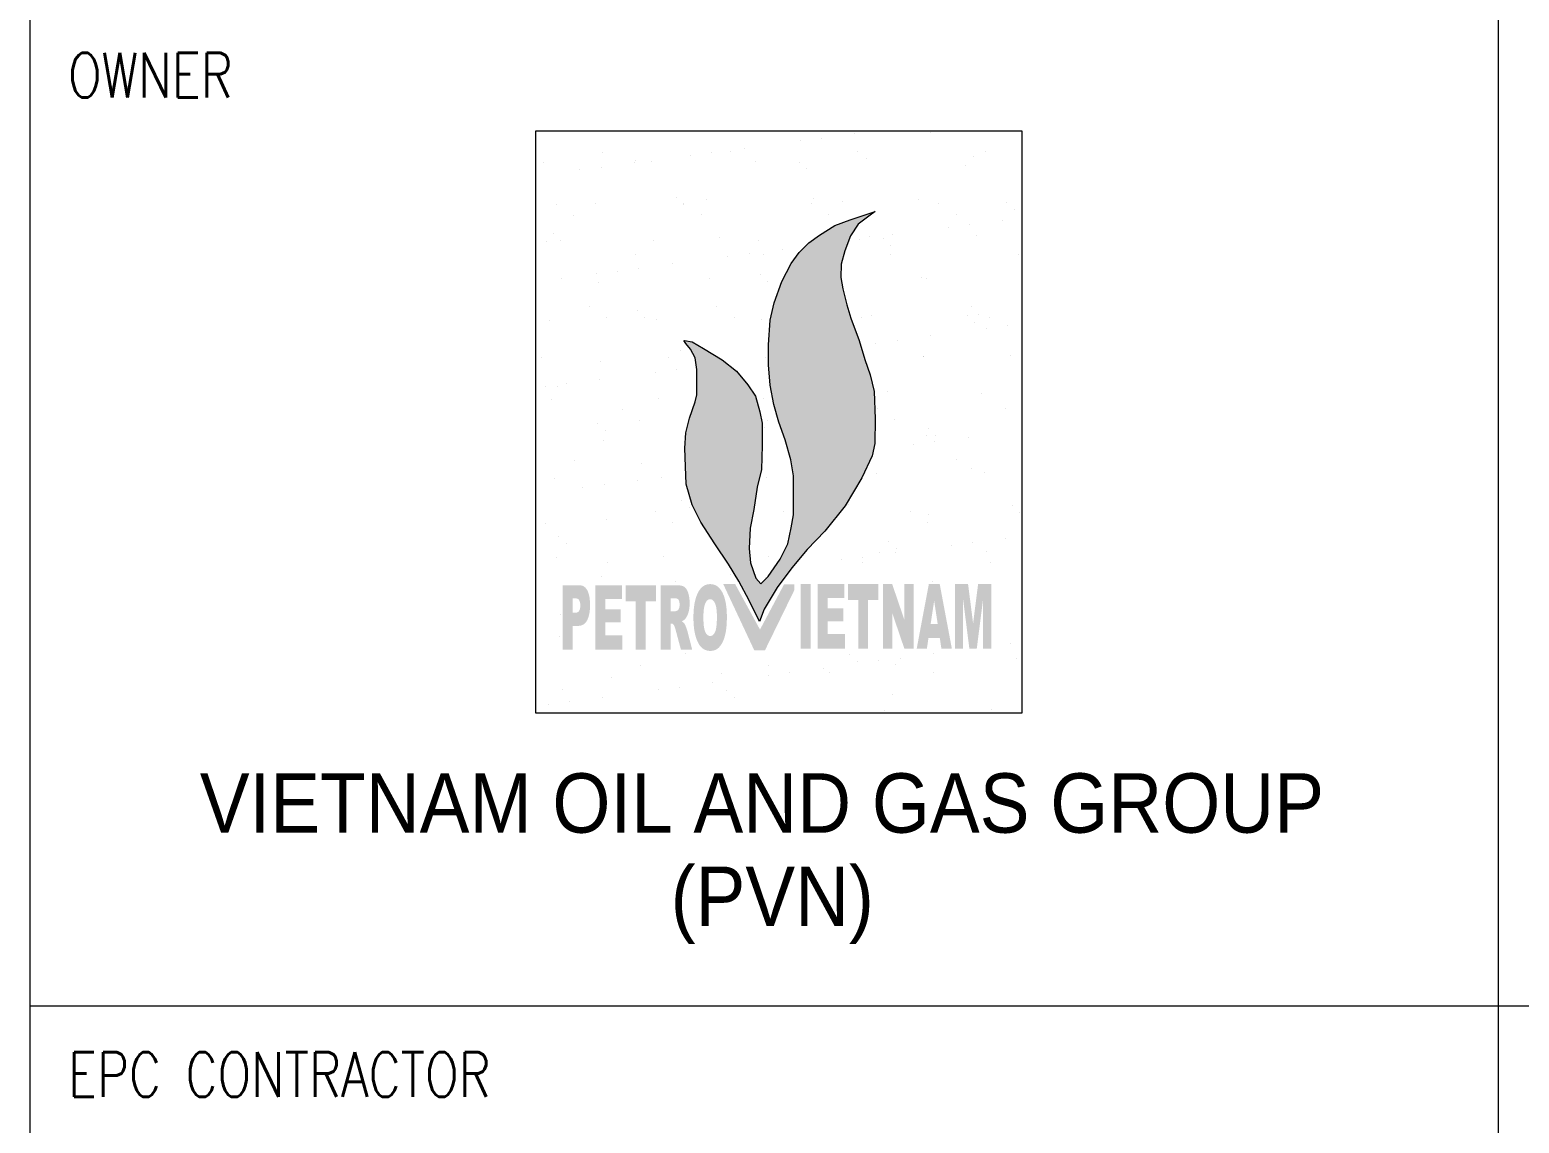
# Model space of a CAD drawing. Header units: millimetres. Extents: x 0 to 841, y 0 to 594.
# Drawn here: x 711.8 to 771, y 161 to 204.4 of the extents above; entities that cross this region are included whole.
import ezdxf
from ezdxf.enums import TextEntityAlignment as Align

# ---------------------------------------------------------------- set-up
doc = ezdxf.new("R2010")
doc.units = ezdxf.units.MM
doc.layers.add('_TITLE BLOCK', color=7, linetype='Continuous')
doc.layers.add('Level 62', color=7, linetype='Continuous')
doc.layers.add('poyry-logo', color=7, linetype='Continuous', lineweight=5)
doc.layers.add('TITLE-TEXT', color=7, linetype='Continuous', lineweight=35)
doc.styles.add('arial', font='arial.ttf')
doc.styles.add('ROMANS', font='ROMANS.shx', dxfattribs={"width": 0.8})

# ---------------------------------------------------------------- blocks, each defined once
blk = doc.blocks.new('[SH1] A1 FORMAT')
at = {"layer": 'Level 62', "linetype": 'Continuous', "lineweight": 0, "extrusion": (0, 0, -1)}
blk.add_hatch(color=1, dxfattribs=at).paths.add_polyline_path([(-1729.523599313515, 180.9370549624176), (-1729.701752350012, 181.4246348899552), (-1730.21745978657, 182.2778967267736), (-1730.798802126272, 183.0692737520901), (-1731.417651859818, 183.7912621391979), (-1732.120888169444, 184.5226300061909), (-1732.917891344408, 185.5259173703888), (-1733.58362430835, 186.6417188194949), (-1733.986813611368, 187.5137363774046), (-1734.099331744927, 187.9975617600182), (-1734.108707581105, 188.9727179713915), (-1734.071203830688, 190.0603919113842), (-1733.911802467125, 190.7261248753262), (-1733.705518278087, 191.3355987725961), (-1733.480482010989, 192.085718312426), (-1733.152303447313, 192.9671117068031), (-1732.983526247366, 193.5034460643488), (-1732.82412852723, 194.1316716343626), (-1732.749114144089, 194.5911200043415), (-1732.767869460451, 195.1162032773714), (-1732.908515103104, 195.6412905988419), (-1733.133551774564, 196.2413846112923), (-1733.433598780779, 196.7008329811781), (-1733.864919641836, 197.0196357086855), (-1734.108707581105, 197.1977887450899), (-1733.124175533632, 196.8789860176757), (-1732.514701636078, 196.6445739145014), (-1731.905231787449, 196.2601403324814), (-1731.473910926598, 195.9600892778109), (-1731.089473296123, 195.5756516473503), (-1730.783800950011, 195.1405843384466), (-1730.408739155735, 194.4279681441044), (-1730.099316313135, 193.5840821436602), (-1729.939914949386, 192.8902216706979), (-1729.883655882793, 191.9150658641564), (-1729.883655882793, 191.1180630939217), (-1729.949290785937, 190.3116844875082), (-1730.089940476957, 189.5428092264845), (-1730.290068167651, 188.8480188214029), (-1730.540008962023, 188.1438371957508), (-1730.765045228916, 187.3468344256138), (-1730.868187525904, 186.7092326143938), (-1730.868187525904, 185.1714824972856), (-1730.783800950011, 184.6463992242557), (-1730.652527095376, 184.01817324941), (-1730.343104252777, 183.408699352047), (-1729.864904210249, 182.7242147153565), (-1729.574233040194, 182.4335435455055), (-1729.377324282414, 182.6492039759359), (-1729.171039688455, 183.2586778732013), (-1729.114780621676, 183.8306443766313), (-1729.152288015707, 184.6370229829517), (-1729.302313543277, 185.3777670912487), (-1729.433583349193, 186.2591600807891), (-1729.60236054912, 186.9717726315227), (-1729.630488058625, 187.9188009289461), (-1729.621112222055, 188.800190274878), (-1729.532037525716, 189.2587010205952), (-1729.358572610057, 189.8728630386102), (-1729.058521554916, 190.3323114084914), (-1728.603760901036, 190.8714622820583), (-1728.041174282412, 191.3168466950157), (-1727.305118294878, 191.7622274643644), (-1726.850358045547, 192.0341469614715), (-1726.545619275252, 192.0904060281483), (-1726.523117105829, 192.0913436523169), (-1726.598127845152, 191.969449682496), (-1726.785656718219, 191.7350375794149), (-1726.973189639429, 191.397483179159), (-1727.038824542387, 190.9286589729037), (-1727.038824542387, 189.9347474451731), (-1726.963813803065, 189.6534521115986), (-1726.748153372722, 189.006474868841), (-1726.598127845152, 188.415756692858), (-1726.560620451121, 187.815658631967), (-1726.588752008973, 187.0786650201534), (-1726.616879517901, 186.3848045470934), (-1726.851295669524, 185.559670219393), (-1727.198225906136, 184.8751855826094), (-1727.751436688191, 184.0125479095192), (-1728.295275682415, 183.2061693030079), (-1728.707840821984, 182.5310605026917), (-1729.111030125207, 181.7715651265807)])
at = {"layer": 'Level 62', "linetype": 'Continuous', "lineweight": 0, "ltscale": 10, "extrusion": (0, 0, -1)}
h = blk.add_hatch(color=7, dxfattribs=at)
edge = h.paths.add_edge_path()
edge.add_line((-1721.709437048117, 182.3728429095955), (-1722.367188871352, 182.3728429095955))
edge.add_spline(control_points=[(-1722.367188871352, 182.3728429095955), (-1722.582079688793, 182.3728429095955), (-1722.689085434693, 182.1683436879837)], knot_values=[0, 0, 0, 1, 1, 1], degree=2, periodic=0)
edge.add_spline(control_points=[(-1722.689085434693, 182.1683436879837), (-1722.796087536401, 181.9638481098874), (-1722.796087536401, 181.5863098706906)], knot_values=[0, 0, 0, 1, 1, 1], degree=2, periodic=0)
edge.add_spline(control_points=[(-1722.796087536401, 181.5863098706906), (-1722.796087536401, 181.1982974470822), (-1722.67955737587, 180.9798205007282)], knot_values=[0, 0, 0, 1, 1, 1], degree=2, periodic=0)
edge.add_spline(control_points=[(-1722.67955737587, 180.9798205007282), (-1722.563023166804, 180.7613471978852), (-1722.3238569534, 180.7613471978852)], knot_values=[0, 0, 0, 1, 1, 1], degree=2, periodic=0)
edge.add_line((-1722.3238569534, 180.7613471978852), (-1722.107383996396, 180.7613471978852))
edge.add_line((-1722.107383996172, 180.7613471978852), (-1722.107383996172, 179.8126861551539))
edge.add_line((-1722.107383996172, 179.8126861551958), (-1721.709437048173, 179.8126861551958))
edge.add_line((-1721.709437048117, 179.8126861551958), (-1721.709437048117, 182.3728429096886))
edge = h.paths.add_edge_path(flags=16)
edge.add_line((-1722.107383996172, 181.2812662509638), (-1722.204060492309, 181.2812662509638))
edge.add_spline(control_points=[(-1722.204060492104, 181.2812662509638), (-1722.318137688785, 181.2812662509638), (-1722.364301912075, 181.3608084355104)], knot_values=[0, 0, 0, 1, 1, 1], degree=2, periodic=0)
edge.add_spline(control_points=[(-1722.364301912075, 181.3608084355104), (-1722.410462491753, 181.4403510248889), (-1722.410462491753, 181.5644797464083)], knot_values=[0, 0, 0, 1, 1, 1], degree=2, periodic=0)
edge.add_spline(control_points=[(-1722.410462491753, 181.5644797464083), (-1722.410462491753, 181.6851000695904), (-1722.370404161232, 181.7690137849558)], knot_values=[0, 0, 0, 1, 1, 1], degree=2, periodic=0)
edge.add_spline(control_points=[(-1722.370404161232, 181.7690137849558), (-1722.330341781954, 181.8529279050553), (-1722.219730069878, 181.8529279050553)], knot_values=[0, 0, 0, 1, 1, 1], degree=2, periodic=0)
edge.add_line((-1722.219730069878, 181.8529279050553), (-1722.107383996191, 181.8529279050553))
edge.add_line((-1722.107383996172, 181.8529279050553), (-1722.107383996172, 181.2812662510244))
for points in [[(-1724.082326865344, 179.8126861551958), (-1724.082326865344, 180.3917390887947), (-1723.399783467072, 180.3917390887947), (-1723.399783467072, 180.896871534227), (-1724.014566519129, 180.896871534227), (-1724.014566519129, 181.4192512433739), (-1723.399783467072, 181.4192512433739), (-1723.399783467072, 181.8258238474554), (-1724.062614087442, 181.8258238474554), (-1724.062614087442, 182.3728429095955), (-1723.00306765668, 182.3728429095955), (-1723.00306765668, 179.8126861551958)], [(-1725.005118226967, 179.8126861551958), (-1725.005118226967, 181.7395814560629), (-1725.409221673159, 181.7395814560629), (-1725.409221673159, 182.3728429095955), (-1724.205529298371, 182.3728429095955), (-1724.205529298371, 181.7395814560629), (-1724.609636793285, 181.7395814560629), (-1724.609636793285, 179.8126861551958)], [(-1732.910613016671, 179.8570378813469), (-1732.910613016671, 180.4360948633864), (-1732.228070022928, 180.4360948633864), (-1732.228070022928, 180.9412232603733), (-1732.84285307519, 180.9412232603733), (-1732.84285307519, 181.4636070179655), (-1732.228070022928, 181.4636070179655), (-1732.228070022928, 181.8701755736065), (-1732.89090023877, 181.8701755736065), (-1732.89090023877, 182.4171946358397), (-1731.831357856336, 182.4171946358397), (-1731.831357856336, 179.8570378813469)], [(-1733.833404783214, 179.8570378813469), (-1733.833404783214, 181.7839331822139), (-1734.237508229593, 181.7839331822139), (-1734.237508229593, 182.4171946358397), (-1733.033815854805, 182.4171946358397), (-1733.033815854805, 181.7839331822139), (-1733.437923349346, 181.7839331822139), (-1733.437923349346, 179.8570378813469)], [(-1735.644484882316, 179.8570378813469), (-1735.644484882316, 182.4171946358397), (-1735.271181335597, 182.4171946358397), (-1735.271181335597, 180.9993223537174), (-1734.788074555358, 182.4171946358397), (-1734.418618668522, 182.4171946358397), (-1734.418618668522, 179.8570378813469), (-1734.790691887064, 179.8570378813469), (-1734.790691887064, 181.2672881214828), (-1735.271181335597, 179.8570378813469)], [(-1738.717169410287, 179.8570378813469), (-1738.717169410287, 182.4171946358397), (-1738.197019999659, 182.4171946358397), (-1737.998529102485, 180.8597936822609), (-1737.799151591639, 182.4171946358397), (-1737.278158481362, 182.4171946358397), (-1737.278158481362, 179.8570378813469), (-1737.602180082666, 179.8570378813469), (-1737.602180082666, 181.8101506263479), (-1737.850667883454, 179.8570378813469), (-1738.14419888798, 179.8570378813469), (-1738.393143355137, 181.8101506263479), (-1738.393143355137, 179.8570378813469)]]:
    blk.add_hatch(color=7, dxfattribs=at).paths.add_polyline_path(points)
h = blk.add_hatch(color=7, dxfattribs=at)
edge = h.paths.add_edge_path()
edge.add_line((-1725.594027954637, 179.8126861551958), (-1725.594027954637, 182.3728429096886))
edge.add_line((-1725.594027954637, 182.3728429095955), (-1726.252814969959, 182.3728429095955))
edge.add_spline(control_points=[(-1726.252814969978, 182.3728429095955), (-1726.436062187737, 182.3728429095955), (-1726.532910743671, 182.310008733626)], knot_values=[0, 0, 0, 1, 1, 1], degree=2, periodic=0)
edge.add_spline(control_points=[(-1726.532910743671, 182.310008733626), (-1726.629759704358, 182.2471749623022), (-1726.689097222666, 182.076964201326)], knot_values=[0, 0, 0, 1, 1, 1], degree=2, periodic=0)
edge.add_spline(control_points=[(-1726.689097222666, 182.076964201326), (-1726.748438384401, 181.9067493919092), (-1726.748438384401, 181.6623869754509)], knot_values=[0, 0, 0, 1, 1, 1], degree=2, periodic=0)
edge.add_spline(control_points=[(-1726.748438384401, 181.6623869754509), (-1726.748438384401, 181.4493985308376), (-1726.703035677298, 181.2949120016764)], knot_values=[0, 0, 0, 1, 1, 1], degree=2, periodic=0)
edge.add_spline(control_points=[(-1726.703035677298, 181.2949120016764), (-1726.657633374947, 181.1404291162216), (-1726.578168920855, 181.0444473363595)], knot_values=[0, 0, 0, 1, 1, 1], degree=2, periodic=0)
edge.add_spline(control_points=[(-1726.578168920855, 181.0444473363595), (-1726.527519809882, 180.9833442831734), (-1726.439332131723, 180.9431883845055)], knot_values=[0, 0, 0, 1, 1, 1], degree=2, periodic=0)
edge.add_spline(control_points=[(-1726.439332131723, 180.9431883845055), (-1726.509924378357, 180.8960237860396), (-1726.542169579471, 180.8488632359212)], knot_values=[0, 0, 0, 1, 1, 1], degree=2, periodic=0)
edge.add_spline(control_points=[(-1726.542169579471, 180.8488632359212), (-1726.563960433545, 180.8174463503571), (-1726.605358805804, 180.7143975727768)], knot_values=[0, 0, 0, 1, 1, 1], degree=2, periodic=0)
edge.add_spline(control_points=[(-1726.605358805804, 180.7143975727768), (-1726.646757177895, 180.6113492001263), (-1726.660696037261, 180.5554455885612)], knot_values=[0, 0, 0, 1, 1, 1], degree=2, periodic=0)
edge.add_line((-1726.660696037261, 180.5554455885612), (-1726.851928444411, 179.8126861552284))
edge.add_line((-1726.851928444448, 179.8126861551958), (-1726.404856227114, 179.8126861551958))
edge.add_line((-1726.404856227262, 179.8126861551958), (-1726.194430460016, 180.5956014872292))
edge.add_spline(control_points=[(-1726.194430459941, 180.5956014872292), (-1726.154466053544, 180.7476427445137), (-1726.123181957583, 180.7931118465164)], knot_values=[0, 0, 0, 1, 1, 1], degree=2, periodic=0)
edge.add_spline(control_points=[(-1726.123181957583, 180.7931118465164), (-1726.080599814577, 180.8525198080759), (-1726.02672002999, 180.8525198080759)], knot_values=[0, 0, 0, 1, 1, 1], degree=2, periodic=0)
edge.add_line((-1726.02672002999, 180.8525198080759), (-1725.991970449294, 180.8525198080759))
edge.add_line((-1725.991970449405, 180.8525198080759), (-1725.991970449405, 179.8126861551912))
edge.add_line((-1725.991970449405, 179.8126861551958), (-1725.59402795473, 179.8126861551958))
edge = h.paths.add_edge_path(flags=16)
edge.add_line((-1725.991970449405, 181.3354743660656), (-1726.157774862814, 181.3354743660656))
edge.add_spline(control_points=[(-1726.157774862627, 181.3354743660656), (-1726.184687427859, 181.3354743660656), (-1726.261940611227, 181.3703563315138)], knot_values=[0, 0, 0, 1, 1, 1], degree=2, periodic=0)
edge.add_spline(control_points=[(-1726.261940611227, 181.3703563315138), (-1726.301018403972, 181.3860647743889), (-1726.325755325275, 181.4506098311157)], knot_values=[0, 0, 0, 1, 1, 1], degree=2, periodic=0)
edge.add_spline(control_points=[(-1726.325755325275, 181.4506098311157), (-1726.350491841471, 181.5151585314465), (-1726.350491841471, 181.5989358134936)], knot_values=[0, 0, 0, 1, 1, 1], degree=2, periodic=0)
edge.add_spline(control_points=[(-1726.350491841471, 181.5989358134936), (-1726.350491841471, 181.7227949074465), (-1726.311433480996, 181.7890937584588)], knot_values=[0, 0, 0, 1, 1, 1], degree=2, periodic=0)
edge.add_spline(control_points=[(-1726.311433480996, 181.7890937584588), (-1726.272375120705, 181.855388965867), (-1726.164724859781, 181.855388965867)], knot_values=[0, 0, 0, 1, 1, 1], degree=2, periodic=0)
edge.add_line((-1726.164724859781, 181.855388965867), (-1725.991970449256, 181.855388965867))
edge.add_line((-1725.991970449405, 181.855388965867), (-1725.991970449405, 181.3354743660796))
h = blk.add_hatch(color=7, dxfattribs=at)
edge = h.paths.add_edge_path()
edge.add_spline(control_points=[(-1726.899979656561, 181.0910338143068), (-1726.899979656561, 181.7182905871137), (-1727.07468704583, 182.0677446356505)], knot_values=[0, 0, 0, 1, 1, 1], degree=2, periodic=0)
edge.add_spline(control_points=[(-1727.07468704583, 182.0677446356505), (-1727.249394434894, 182.4171946358397), (-1727.561251213791, 182.4171946358397)], knot_values=[0, 0, 0, 1, 1, 1], degree=2, periodic=0)
edge.add_spline(control_points=[(-1727.561251213791, 182.4171946358397), (-1727.880960392336, 182.4171946358397), (-1728.053917630928, 182.0738663171507)], knot_values=[0, 0, 0, 1, 1, 1], degree=2, periodic=0)
edge.add_spline(control_points=[(-1728.053917630928, 182.0738663171507), (-1728.226874869111, 181.7305339500164), (-1728.226874869111, 181.1119773251279)], knot_values=[0, 0, 0, 1, 1, 1], degree=2, periodic=0)
edge.add_spline(control_points=[(-1728.226874869111, 181.1119773251279), (-1728.226874869111, 180.6629399837223), (-1728.151317182499, 180.375511228153)], knot_values=[0, 0, 0, 1, 1, 1], degree=2, periodic=0)
edge.add_spline(control_points=[(-1728.151317182499, 180.375511228153), (-1728.075755447167, 180.0880824725838), (-1727.932930111846, 179.9282082483959)], knot_values=[0, 0, 0, 1, 1, 1], degree=2, periodic=0)
edge.add_spline(control_points=[(-1727.932930111846, 179.9282082483959), (-1727.790100323445, 179.7683344289516), (-1727.576959656681, 179.7683344289516)], knot_values=[0, 0, 0, 1, 1, 1], degree=2, periodic=0)
edge.add_spline(control_points=[(-1727.576959656681, 179.7683344289516), (-1727.360334477386, 179.7683344289516), (-1727.218379966504, 179.9063586914768)], knot_values=[0, 0, 0, 1, 1, 1], degree=2, periodic=0)
edge.add_spline(control_points=[(-1727.218379966504, 179.9063586914768), (-1727.07642950436, 180.0443829539041), (-1726.988202556389, 180.3431721026166)], knot_values=[0, 0, 0, 1, 1, 1], degree=2, periodic=0)
edge.add_spline(control_points=[(-1726.988202556389, 180.3431721026166), (-1726.899979656561, 180.6419576075296), (-1726.899979656561, 181.0910338143068)], knot_values=[0, 0, 0, 1, 1, 1], degree=2, periodic=0)
edge = h.paths.add_edge_path(flags=16)
edge.add_spline(control_points=[(-1727.295457446443, 181.0873343284331), (-1727.295457446443, 180.6990174603178), (-1727.367588919028, 180.5293613388757)], knot_values=[0, 0, 0, 1, 1, 1], degree=2, periodic=0)
edge.add_spline(control_points=[(-1727.367588919028, 180.5293613388757), (-1727.439720795973, 180.3597088609445), (-1727.563868950232, 180.3597088609445)], knot_values=[0, 0, 0, 1, 1, 1], degree=2, periodic=0)
edge.add_spline(control_points=[(-1727.563868950232, 180.3597088609445), (-1727.691497568468, 180.3597088609445), (-1727.761445299684, 180.5258764215182)], knot_values=[0, 0, 0, 1, 1, 1], degree=2, periodic=0)
edge.add_spline(control_points=[(-1727.761445299684, 180.5258764215182), (-1727.831393435633, 180.6920480306349), (-1727.831393435633, 181.1222944292748)], knot_values=[0, 0, 0, 1, 1, 1], degree=2, periodic=0)
edge.add_spline(control_points=[(-1727.831393435633, 181.1222944292748), (-1727.831393435633, 181.4843590365159), (-1727.758394377472, 181.6513937779139)], knot_values=[0, 0, 0, 1, 1, 1], degree=2, periodic=0)
edge.add_spline(control_points=[(-1727.758394377472, 181.6513937779139), (-1727.685395724455, 181.8184285194143), (-1727.560364600344, 181.8184285194143)], knot_values=[0, 0, 0, 1, 1, 1], degree=2, periodic=0)
edge.add_spline(control_points=[(-1727.560364600344, 181.8184285194143), (-1727.440587976797, 181.8184285194143), (-1727.368022509533, 181.6487764464128)], knot_values=[0, 0, 0, 1, 1, 1], degree=2, periodic=0)
edge.add_spline(control_points=[(-1727.368022509533, 181.6487764464128), (-1727.295457446443, 181.4791203248729), (-1727.295457446443, 181.0873343284331)], knot_values=[0, 0, 0, 1, 1, 1], degree=2, periodic=0)
at = {"layer": 'Level 62', "linetype": 'Continuous', "lineweight": 0, "ltscale": 10}
blk.add_hatch(color=7, dxfattribs=at).paths.add_polyline_path([(1729.314337884112, 179.7918090390876), (1728.082771839107, 182.4191480193842), (1728.551248282397, 182.4288048191737), (1729.541331583186, 180.612853204221), (1730.497602927367, 182.4094867664059), (1730.903296205102, 182.4094867664059), (1730.903296205102, 182.1776648701397), (1729.739345571286, 179.7918090390876)])
at = {"layer": 'Level 62', "linetype": 'Continuous', "lineweight": 0, "ltscale": 10, "extrusion": (0, 0, -1)}
h = blk.add_hatch(color=7, dxfattribs=at)
h.paths.add_polyline_path([(-1737.154955643432, 179.8570378813469), (-1736.67469290845, 182.4171946358397), (-1736.241578983272, 182.4171946358397), (-1735.760296440663, 179.8570378813469), (-1736.164384502749, 179.8570378813469), (-1736.227620691078, 180.2808577491478), (-1736.67656005971, 180.2808577491478), (-1736.740569909829, 179.8570378813469)])
h.paths.add_polyline_path([(-1736.593998126368, 180.8352721394268), (-1736.453313213884, 181.7544421505644), (-1736.31334325997, 180.8352721394268)], flags=16)
at = {"layer": '_TITLE BLOCK', "lineweight": 0}
for p, q in [((1700.56223014437, 262.3042767635781), (1700.56223014437, 9.985724655076254)), ((1758.836338632727, 205.3342067882362), (1758.836338632727, 126.0218270494502)), ((1700.56223014437, 165.6780169188433), (1817.110447121086, 165.6780169188431))]:
    blk.add_line(p, q, dxfattribs=at)
at = {"layer": 'Level 62', "color": 7, "linetype": 'Continuous', "lineweight": 0, "ltscale": 10}
for p, q in [((1732.514701636078, 196.6445739145014), (1733.124175533632, 196.8789860176757)), ((1733.124175533632, 196.8789860176757), (1734.108707581105, 197.1977887450899)), ((1733.864919641836, 197.0196357086855), (1733.433598780779, 196.7008329811781)), ((1734.108707581105, 197.1977887450899), (1733.864919641836, 197.0196357086855)), ((1731.473910926598, 195.9600892778109), (1731.905231787449, 196.2601403324814)), ((1731.905231787449, 196.2601403324814), (1732.514701636078, 196.6445739145014)), ((1733.433598780779, 196.7008329811781), (1733.133551774564, 196.2413846112923)), ((1731.089473296123, 195.5756516473503), (1731.473910926598, 195.9600892778109)), ((1733.133551774564, 196.2413846112923), (1732.908515103104, 195.6412905988419)), ((1730.408739155735, 194.4279681441044), (1730.783800950011, 195.1405843384466)), ((1730.783800950011, 195.1405843384466), (1731.089473296123, 195.5756516473503)), ((1732.767869460451, 195.1162032773714), (1732.749114144089, 194.5911200043415)), ((1732.908515103104, 195.6412905988419), (1732.767869460451, 195.1162032773714)), ((1732.749114144089, 194.5911200043415), (1732.82412852723, 194.1316716343626)), ((1730.099316313135, 193.5840821436602), (1730.408739155735, 194.4279681441044)), ((1732.82412852723, 194.1316716343626), (1732.983526247366, 193.5034460643488)), ((1729.939914949386, 192.8902216706979), (1730.099316313135, 193.5840821436602)), ((1732.983526247366, 193.5034460643488), (1733.152303447313, 192.9671117068031)), ((1729.883655882793, 191.9150658641564), (1729.939914949386, 192.8902216706979)), ((1733.152303447313, 192.9671117068031), (1733.480482010989, 192.085718312426)), ((1726.598127845152, 191.969449682496), (1726.523117105829, 192.0913436523169)), ((1726.545619275252, 192.0904060281483), (1726.850358045547, 192.0341469614715)), ((1726.785656718219, 191.7350375794149), (1726.598127845152, 191.969449682496)), ((1726.973189639429, 191.397483179159), (1726.785656718219, 191.7350375794149)), ((1726.850358045547, 192.0341469614715), (1727.305118294878, 191.7622274643644)), ((1727.305118294878, 191.7622274643644), (1728.041174282412, 191.3168466950157)), ((1729.883655882793, 191.1180630939217), (1729.883655882793, 191.9150658641564)), ((1733.480482010989, 192.085718312426), (1733.705518278087, 191.3355987725961)), ((1727.038824542387, 190.9286589729037), (1726.973189639429, 191.397483179159)), ((1727.038824542387, 189.9347474451731), (1727.038824542387, 190.9286589729037)), ((1728.041174282412, 191.3168466950157), (1728.603760901036, 190.8714622820583)), ((1729.949290785937, 190.3116844875082), (1729.883655882793, 191.1180630939217)), ((1733.705518278087, 191.3355987725961), (1733.911802467125, 190.7261248753262)), ((1728.603760901036, 190.8714622820583), (1729.058521554916, 190.3323114084914)), ((1729.058521554916, 190.3323114084914), (1729.358572610057, 189.8728630386102)), ((1733.911802467125, 190.7261248753262), (1734.071203830688, 190.0603919113842)), ((1726.963813803065, 189.6534521115986), (1727.038824542387, 189.9347474451731)), ((1729.358572610057, 189.8728630386102), (1729.532037525716, 189.2587010205952)), ((1730.089940476957, 189.5428092264845), (1729.949290785937, 190.3116844875082)), ((1734.071203830688, 190.0603919113842), (1734.108707581105, 188.9727179713915)), ((1726.748153372722, 189.006474868841), (1726.963813803065, 189.6534521115986)), ((1729.532037525716, 189.2587010205952), (1729.621112222055, 188.800190274878)), ((1730.290068167651, 188.8480188214029), (1730.089940476957, 189.5428092264845)), ((1726.598127845152, 188.415756692858), (1726.748153372722, 189.006474868841)), ((1729.621112222055, 188.800190274878), (1729.630488058625, 187.9188009289461)), ((1730.540008962023, 188.1438371957508), (1730.290068167651, 188.8480188214029)), ((1734.108707581105, 188.9727179713915), (1734.099331744927, 187.9975617600182)), ((1726.560620451121, 187.815658631967), (1726.598127845152, 188.415756692858)), ((1730.765045228916, 187.3468344256138), (1730.540008962023, 188.1438371957508)), ((1734.099331744927, 187.9975617600182), (1733.986813611368, 187.5137363774046)), ((1726.588752008973, 187.0786650201534), (1726.560620451121, 187.815658631967)), ((1729.630488058625, 187.9188009289461), (1729.60236054912, 186.9717726315227)), ((1733.986813611368, 187.5137363774046), (1733.58362430835, 186.6417188194949)), ((1726.616879517901, 186.3848045470934), (1726.588752008973, 187.0786650201534)), ((1729.60236054912, 186.9717726315227), (1729.433583349193, 186.2591600807891)), ((1730.868187525904, 186.7092326143938), (1730.765045228916, 187.3468344256138)), ((1726.851295669524, 185.559670219393), (1726.616879517901, 186.3848045470934)), ((1729.433583349193, 186.2591600807891), (1729.302313543277, 185.3777670912487)), ((1730.868187525904, 185.1714824972856), (1730.868187525904, 186.7092326143938)), ((1733.58362430835, 186.6417188194949), (1732.917891344408, 185.5259173703888)), ((1727.198225906136, 184.8751855826094), (1726.851295669524, 185.559670219393)), ((1729.302313543277, 185.3777670912487), (1729.152288015707, 184.6370229829517)), ((1730.783800950011, 184.6463992242557), (1730.868187525904, 185.1714824972856)), ((1732.917891344408, 185.5259173703888), (1732.120888169444, 184.5226300061909)), ((1727.751436688191, 184.0125479095192), (1727.198225906136, 184.8751855826094)), ((1729.152288015707, 184.6370229829517), (1729.114780621676, 183.8306443766313)), ((1730.652527095376, 184.01817324941), (1730.783800950011, 184.6463992242557)), ((1732.120888169444, 184.5226300061909), (1731.417651859818, 183.7912621391979)), ((1728.295275682415, 183.2061693030079), (1727.751436688191, 184.0125479095192)), ((1729.114780621676, 183.8306443766313), (1729.171039688455, 183.2586778732013)), ((1730.343104252777, 183.408699352047), (1730.652527095376, 184.01817324941)), ((1729.171039688455, 183.2586778732013), (1729.377324282414, 182.6492039759359)), ((1729.864904210249, 182.7242147153565), (1730.343104252777, 183.408699352047)), ((1731.417651859818, 183.7912621391979), (1730.798802126272, 183.0692737520901)), ((1728.707840821984, 182.5310605026917), (1728.295275682415, 183.2061693030079)), ((1729.377324282414, 182.6492039759359), (1729.574233040194, 182.4335435455055)), ((1729.574233040194, 182.4335435455055), (1729.864904210249, 182.7242147153565)), ((1730.798802126272, 183.0692737520901), (1730.21745978657, 182.2778967267736)), ((1729.111030125207, 181.7715651265807), (1728.707840821984, 182.5310605026917)), ((1730.21745978657, 182.2778967267736), (1729.701752350012, 181.4246348899552)), ((1729.523599313515, 180.9370549624176), (1729.111030125207, 181.7715651265807)), ((1729.701752350012, 181.4246348899552), (1729.523599313515, 180.9370549624176))]:
    blk.add_line(p, q, dxfattribs=at)
at = {"layer": 'Level 62', "color": 7, "linetype": 'Continuous', "lineweight": 0, "ltscale": 10, "extrusion": (0, 0, -1)}
blk.add_solid([(-1731.151275923828, 182.4171946358071), (-1731.547988090495, 182.4171946358071), (-1731.151275923828, 179.8570378813282), (-1731.547988090495, 179.8570378813282)], dxfattribs=at)
at = {"layer": 'Level 62', "color": 40, "linetype": 'Continuous', "lineweight": 0, "ltscale": 10}
blk.add_3dface([(1720.634436013083, 177.3065148503469), (1739.945695869008, 177.3065148503469), (1739.945695869008, 200.3895268409089), (1720.634436013083, 200.3895268409089)], dxfattribs=at)
at = {"layer": 'poyry-logo', "color": 4}
for p, q in [((1731.139783544186, 200.005039919131), (1731.139783544186, 200.005039919131)), ((1731.985922246677, 200.1164361926193), (1731.985922246677, 200.1164361926193)), ((1733.307510315329, 200.2904265626391), (1733.307510315329, 200.2904265626391)), ((1736.289959011663, 200.3203501756425), (1736.289959011663, 200.3203501756425)), ((1723.294611080732, 199.5580314557716), (1723.294611080732, 199.5580314557716)), ((1724.598807558068, 199.2240379443503), (1724.598807558068, 199.2240379443503)), ((1726.764037682733, 199.428962047663), (1726.764037682733, 199.428962047663)), ((1727.610176385224, 199.5403583211513), (1727.610176385224, 199.5403583211513)), ((1728.356962250278, 199.5672294377135), (1728.356962250278, 199.5672294377135)), ((1728.931764453877, 199.7143486911711), (1728.931764453877, 199.7143486911711)), ((1733.419313419824, 199.5764274196565), (1733.419313419824, 199.5764274196565)), ((1733.767519310272, 199.3270370068695), (1733.767519310272, 199.3270370068695)), ((1738.022675424941, 199.3813125923297), (1738.022675424941, 199.3813125923297)), ((1738.481664589369, 199.5856254015993), (1738.481664589369, 199.5856254015993)), ((1720.963360710561, 199.1345221731153), (1720.963360710561, 199.1345221731153)), ((1722.388291821281, 198.8528841761951), (1722.388291821281, 198.8528841761951)), ((1723.234430523772, 198.9642804496833), (1723.234430523772, 198.9642804496833)), ((1724.556018592424, 199.1382708197031), (1724.556018592424, 199.1382708197031)), ((1725.218516825231, 199.1887977585756), (1725.218516825231, 199.1887977585756)), ((1729.376947300653, 199.1688531506123), (1729.376947300653, 199.1688531506123)), ((1731.103568206161, 199.1681623671712), (1731.103568206161, 199.1681623671712)), ((1731.403197715841, 198.8936025067962), (1731.403197715841, 198.8936025067962)), ((1737.704210297351, 199.0244276346725), (1737.704210297351, 199.0244276346725)), ((1721.454150176824, 197.4962630020065), (1721.454150176824, 197.4962630020065)), ((1723.026069002269, 197.5064733742815), (1723.026069002269, 197.5064733742815)), ((1726.216806910338, 197.7414146983253), (1726.216806910338, 197.7414146983253)), ((1726.516436420018, 197.4668548379503), (1726.516436420018, 197.4668548379503)), ((1726.516501346369, 197.5054609839493), (1726.516501346369, 197.5054609839493)), ((1727.416641011887, 197.6646572305375), (1727.416641011887, 197.6646572305375)), ((1731.578852515915, 197.5146589658913), (1731.578852515915, 197.5146589658913)), ((1731.671797126559, 197.718932816), (1731.671797126559, 197.718932816)), ((1732.817449001529, 197.5976799658262), (1732.817449001529, 197.5976799658262)), ((1735.830227601979, 197.6989882080356), (1735.830227601979, 197.6989882080356)), ((1736.64120368546, 197.5238569478343), (1736.64120368546, 197.5238569478343)), ((1739.322209649621, 197.5418043886474), (1739.322209649621, 197.5418043886474)), ((1722.13965874398, 197.0595458803423), (1722.13965874398, 197.0595458803423)), ((1727.202009913525, 197.0687438622851), (1727.202009913525, 197.0687438622851)), ((1732.264361083071, 197.077941844227), (1732.264361083071, 197.077941844227)), ((1737.326712252617, 197.08713982617), (1737.326712252617, 197.08713982617)), ((1739.182053026152, 196.8549016619375), (1739.182053026152, 196.8549016619375)), ((1739.621839159301, 197.2672445282724), (1739.621839159301, 197.2672445282724)), ((1721.330045614515, 196.3146670294794), (1721.330045614515, 196.3146670294794)), ((1734.806307164699, 196.2788237904695), (1734.806307164699, 196.2788237904695)), ((1737.014326255008, 196.5695150184294), (1737.014326255008, 196.5695150184294)), ((1737.860464957499, 196.6809112919177), (1737.860464957499, 196.6809112919177)), ((1738.125077427884, 196.2490678734221), (1738.125077427884, 196.2490678734221)), ((1721.065762713504, 196.0022774542066), (1721.065762713504, 196.0022774542066)), ((1721.629675124195, 196.0401071691044), (1721.629675124195, 196.0401071691044)), ((1725.320918828174, 196.0565530396681), (1725.320918828174, 196.0565530396681)), ((1727.930687705706, 196.1709322969802), (1727.930687705706, 196.1709322969802)), ((1729.479349303597, 196.0366084317058), (1729.479349303597, 196.0366084317058)), ((1730.430561303246, 195.7027459190016), (1730.430561303246, 195.7027459190016)), ((1733.484719096047, 196.1048334204497), (1733.484719096047, 196.1048334204497)), ((1733.869921313214, 196.1947922879608), (1733.869921313214, 196.1947922879608)), ((1734.435448353799, 196.1150567198017), (1734.435448353799, 196.1150567198017)), ((1734.735077863478, 195.8404968594267), (1734.735077863478, 195.8404968594267)), ((1724.607489585745, 195.4873642423508), (1724.607489585745, 195.4873642423508)), ((1726.054815441794, 195.1266680475336), (1726.054815441794, 195.1266680475336)), ((1728.262834532103, 195.4173592754935), (1728.262834532103, 195.4173592754935)), ((1729.108973234594, 195.5287555489818), (1729.108973234594, 195.5287555489818)), ((1729.66984075529, 195.4965622242936), (1729.66984075529, 195.4965622242936)), ((1734.732191924835, 195.5057602062355), (1734.732191924835, 195.5057602062355)), ((1739.794543094381, 195.5149581881785), (1739.794543094381, 195.5149581881785)), ((1721.679069580341, 194.5505901760657), (1721.679069580341, 194.5505901760657)), ((1723.043926409883, 194.7441846281344), (1723.043926409883, 194.7441846281344)), ((1723.88708867065, 194.8412814040256), (1723.88708867065, 194.8412814040256)), ((1724.733227373141, 194.9526776775138), (1724.733227373141, 194.9526776775138)), ((1727.519043014831, 194.532412511631), (1727.519043014831, 194.532412511631)), ((1729.548687057976, 194.6883090509552), (1729.548687057976, 194.6883090509552)), ((1735.932629604923, 194.5667434891279), (1735.932629604923, 194.5667434891279)), ((1736.149329149166, 194.5445743184567), (1736.149329149166, 194.5445743184567)), ((1723.128471005212, 194.3742286553739), (1723.128471005212, 194.3742286553739)), ((1729.848316567656, 194.4137491905802), (1729.848316567656, 194.4137491905802)), ((1722.767028681835, 193.4255957885858), (1722.767028681835, 193.4255957885858)), ((1727.829379851381, 193.4347937705286), (1727.829379851381, 193.4347937705286)), ((1737.954082190472, 193.4531897344133), (1737.954082190472, 193.4531897344133)), ((1721.168164716447, 192.8700327352991), (1721.168164716447, 192.8700327352991)), ((1723.452537248992, 192.9888786669215), (1723.452537248992, 192.9888786669215)), ((1724.661925762153, 193.2615613821094), (1724.661925762153, 193.2615613821094)), ((1724.961555271832, 192.9870015217344), (1724.961555271832, 192.9870015217344)), ((1725.423320831118, 192.9243083207616), (1725.423320831118, 192.9243083207616)), ((1728.514888418538, 192.9980766488643), (1728.514888418538, 192.9980766488643)), ((1729.581751306539, 192.9043637127975), (1729.581751306539, 192.9043637127975)), ((1733.577239588083, 193.0072746308068), (1733.577239588083, 193.0072746308068)), ((1733.972323316157, 193.0625475690531), (1733.972323316157, 193.0625475690531)), ((1737.767328501436, 193.0619510724316), (1737.767328501436, 193.0619510724316)), ((1738.066958011116, 192.7873912120566), (1738.066958011116, 192.7873912120566)), ((1738.227479430828, 193.1168231545141), (1738.227479430828, 193.1168231545141)), ((1738.639590757628, 193.0164726127491), (1738.639590757628, 193.0164726127491)), ((1736.305104014069, 192.2672210183), (1736.305104014069, 192.2672210183)), ((1738.513123104378, 192.5579122462599), (1738.513123104378, 192.5579122462599)), ((1739.359261806869, 192.6693085197482), (1739.359261806869, 192.6693085197482)), ((1726.37580655752, 191.6910789807643), (1726.37580655752, 191.6910789807643)), ((1734.137377242925, 191.9818343747919), (1734.137377242925, 191.9818343747919)), ((1734.983515945416, 192.0932306482802), (1734.983515945416, 192.0932306482802)), ((1720.85801692121, 191.4074990469877), (1720.85801692121, 191.4074990469877)), ((1723.230873008156, 191.2419839364674), (1723.230873008156, 191.2419839364674)), ((1725.920368090756, 191.4166970289301), (1725.920368090756, 191.4166970289301)), ((1726.232024222511, 190.9410749053442), (1726.232024222511, 190.9410749053442)), ((1729.761631381473, 191.405756503324), (1729.761631381473, 191.405756503324)), ((1736.035031607866, 191.4344987702199), (1736.035031607866, 191.4344987702199)), ((1736.045070429847, 191.4350929928154), (1736.045070429847, 191.4350929928154)), ((1739.481209296804, 191.4914686710866), (1739.481209296804, 191.4914686710866)), ((1721.856278361058, 190.3649970338763), (1721.856278361058, 190.3649970338763)), ((1723.17786642971, 190.538987403896), (1723.17786642971, 190.538987403896)), ((1725.38588552002, 190.8296786318559), (1725.38588552002, 190.8296786318559)), ((1721.010139658567, 190.253600760388), (1721.010139658567, 190.253600760388)), ((1721.489045261698, 190.2643313119177), (1721.489045261698, 190.2643313119177)), ((1725.525722834059, 189.792063601852), (1725.525722834059, 189.792063601852)), ((1729.684153309482, 189.7721189938899), (1729.684153309482, 189.7721189938899)), ((1734.594448000981, 190.0647210022403), (1734.594448000981, 190.0647210022403)), ((1738.329881433769, 189.9845784356056), (1738.329881433769, 189.9845784356056)), ((1721.270566719391, 189.7377880163926), (1721.270566719391, 189.7377880163926)), ((1724.079907186847, 189.3549285751654), (1724.079907186847, 189.3549285751654)), ((1734.204609525938, 189.3733245390507), (1734.204609525938, 189.3733245390507)), ((1739.266960695484, 189.3825225209932), (1739.266960695484, 189.3825225209932)), ((1723.107044613968, 188.7817080658927), (1723.107044613968, 188.7817080658927)), ((1724.765415754004, 188.9182114535012), (1724.765415754004, 188.9182114535012)), ((1729.707686705158, 188.6379733333946), (1729.707686705158, 188.6379733333946)), ((1729.82776692355, 188.9274094354438), (1729.82776692355, 188.9274094354438)), ((1734.890118093095, 188.9366074173865), (1734.890118093095, 188.9366074173865)), ((1736.212447353251, 188.5820977562153), (1736.212447353251, 188.5820977562153)), ((1723.333275011098, 188.1097392175578), (1723.333275011098, 188.1097392175578)), ((1723.406674123648, 188.5071482055177), (1723.406674123648, 188.5071482055177)), ((1735.636174092294, 187.9702316026223), (1735.636174092294, 187.9702316026223)), ((1736.137433610808, 188.3022540513114), (1736.137433610808, 188.3022540513114)), ((1736.482312794785, 188.0816278761106), (1736.482312794785, 188.0816278761106)), ((1736.51207686293, 188.3075378958403), (1736.51207686293, 188.3075378958403)), ((1737.803900863438, 188.2556182461304), (1737.803900863438, 188.2556182461304)), ((1722.170895426223, 187.3368318335665), (1722.170895426223, 187.3368318335665)), ((1724.820925409336, 187.2112256645476), (1724.820925409336, 187.2112256645476)), ((1734.177127322042, 186.7980581312366), (1734.177127322042, 186.7980581312366)), ((1737.357948934859, 187.364425779395), (1737.357948934859, 187.364425779395)), ((1737.926328148618, 187.0116153548702), (1737.926328148618, 187.0116153548702)), ((1738.432283436713, 186.8523337166984), (1738.432283436713, 186.8523337166984)), ((1721.372968722332, 186.605543297483), (1721.372968722332, 186.605543297483)), ((1722.508936507936, 186.2419979882185), (1722.508936507936, 186.2419979882185)), ((1723.355075210427, 186.3533942617067), (1723.355075210427, 186.3533942617067)), ((1724.67666327908, 186.5273846317265), (1724.67666327908, 186.5273846317265)), ((1725.628124837002, 186.6598188829449), (1725.628124837002, 186.6598188829449)), ((1729.786555312425, 186.6398742749815), (1729.786555312425, 186.6398742749815)), ((1726.438924761606, 185.7286024185226), (1726.438924761606, 185.7286024185226)), ((1725.39278569186, 185.2842613617443), (1725.39278569186, 185.2842613617443)), ((1726.738554271285, 185.4540425581476), (1726.738554271285, 185.4540425581476)), ((1730.455136861405, 185.2934593436877), (1730.455136861405, 185.2934593436877)), ((1733.039566852796, 185.5848676860243), (1733.039566852796, 185.5848676860243)), ((1735.517488030951, 185.3026573256299), (1735.517488030951, 185.3026573256299)), ((1736.239835613751, 185.1700093324042), (1736.239835613751, 185.1700093324042)), ((1739.544327500888, 185.5289921088452), (1739.544327500888, 185.5289921088452)), ((1739.843957010568, 185.2544322484702), (1739.843957010568, 185.2544322484702)), ((1721.015943089471, 184.8383462581369), (1721.015943089471, 184.8383462581369)), ((1723.435677014041, 184.9774944986507), (1723.435677014041, 184.9774944986507)), ((1726.078294259016, 184.8475442400801), (1726.078294259016, 184.8475442400801)), ((1736.202996598107, 184.8659402039656), (1736.202996598107, 184.8659402039656)), ((1721.552163465783, 184.3018547496765), (1721.552163465783, 184.3018547496765)), ((1721.851792975463, 184.0272948893015), (1721.851792975463, 184.0272948893015)), ((1734.657566205066, 184.1022444399993), (1734.657566205066, 184.1022444399993)), ((1737.134970941664, 183.9586288304529), (1737.134970941664, 183.9586288304529)), ((1737.981109644155, 184.0700251039412), (1737.981109644155, 184.0700251039412)), ((1739.302697712807, 184.244015473961), (1739.302697712807, 184.244015473961)), ((1721.475370725275, 183.4732985785759), (1721.475370725275, 183.4732985785759)), ((1723.483773931235, 183.2661646201455), (1723.483773931235, 183.2661646201455)), ((1725.730526839945, 183.5275741640364), (1725.730526839945, 183.5275741640364)), ((1729.888957315367, 183.5076295560731), (1729.888957315367, 183.5076295560731)), ((1732.759225080211, 183.382550958985), (1732.759225080211, 183.382550958985)), ((1733.605363782702, 183.4939472324732), (1733.605363782702, 183.4939472324732)), ((1733.608476270325, 183.2845605840317), (1733.608476270325, 183.2845605840317)), ((1734.279529324986, 183.6658134123294), (1734.279529324986, 183.6658134123294)), ((1734.926951851354, 183.667937602493), (1734.926951851354, 183.667937602493)), ((1734.957195714745, 183.8276845796243), (1734.957195714745, 183.8276845796243)), ((1738.534685439657, 183.7200889977914), (1738.534685439657, 183.7200889977914)), ((1738.670827439872, 183.2937585659741), (1738.670827439872, 183.2937585659741)), ((1723.266044261151, 182.7313723483314), (1723.266044261151, 182.7313723483314)), ((1728.383479218759, 182.8064730875169), (1728.383479218759, 182.8064730875169)), ((1729.770804909243, 182.6754967711522), (1729.770804909243, 182.6754967711522)), ((1726.175460128449, 182.515781859557), (1726.175460128449, 182.515781859557)), ((1736.371447000433, 182.5317620386543), (1736.371447000433, 182.5317620386543)), ((1721.643313027327, 181.2043961663808), (1721.643313027327, 181.2043961663808)), ((1721.577772728219, 180.3410538596685), (1721.577772728219, 180.3410538596685)), ((1739.479906493525, 180.0584223317718), (1739.479906493525, 180.0584223317718)), ((1724.796652436248, 179.1954974067251), (1724.796652436248, 179.1954974067251)), ((1726.597924408788, 179.6782667009616), (1726.597924408788, 179.6782667009616)), ((1729.859003605793, 179.2046953886677), (1729.859003605793, 179.2046953886677)), ((1733.102685056881, 179.6223911237825), (1733.102685056881, 179.6223911237825)), ((1733.402314566561, 179.3478312634075), (1733.402314566561, 179.3478312634075)), ((1734.258021929581, 179.3709481868153), (1734.258021929581, 179.3709481868153)), ((1734.921354775338, 179.2138933706105), (1734.921354775338, 179.2138933706105)), ((1735.104160632072, 179.4823444603036), (1735.104160632072, 179.4823444603036)), ((1736.425748700724, 179.6563348303234), (1736.425748700724, 179.6563348303234)), ((1739.70332714807, 179.4786563912842), (1739.70332714807, 179.4786563912842)), ((1723.640481019926, 178.7130050608343), (1723.640481019926, 178.7130050608343)), ((1728.031053029545, 178.8711889170903), (1728.031053029545, 178.8711889170903)), ((1729.882276068128, 178.7948703153474), (1729.882276068128, 178.7948703153474)), ((1730.728414770619, 178.9062665888356), (1730.728414770619, 178.9062665888356)), ((1732.050002839271, 179.0802569588554), (1732.050002839271, 179.0802569588554)), ((1732.286209144215, 178.9254645025523), (1732.286209144215, 178.9254645025523)), ((1736.444639619637, 178.9055198945885), (1736.444639619637, 178.9055198945885)), ((1721.711163112965, 178.2515190321154), (1721.711163112965, 178.2515190321154)), ((1723.298511116366, 177.9281012159195), (1723.298511116366, 177.9281012159195)), ((1725.506530206675, 178.2187924438794), (1725.506530206675, 178.2187924438794)), ((1726.352668909166, 178.3301887173677), (1726.352668909166, 178.3301887173677)), ((1727.674256977818, 178.5041790873875), (1727.674256977818, 178.5041790873875)), ((1728.215923761058, 178.1956434549365), (1728.215923761058, 178.1956434549365)), ((1728.515553270738, 177.9210835945615), (1728.515553270738, 177.9210835945615)), ((1734.816565852248, 178.0519087224374), (1734.816565852248, 178.0519087224374)), ((1721.130784345223, 177.6427145724114), (1721.130784345223, 177.6427145724114)), ((1721.976923047713, 177.7541108458997), (1721.976923047713, 177.7541108458997)), ((1734.484333330871, 177.4013239745136), (1734.484333330871, 177.4013239745136)), ((1738.739489445542, 177.4555995599751), (1738.739489445542, 177.4555995599751))]:
    blk.add_line(p, q, dxfattribs=at)
at = {"layer": '_TITLE BLOCK', "lineweight": 0, "style": 'ROMANS', "width": 0.7999999995343412}
for s, p in [('OWNER', (1702.080109025905, 201.7290276473569)), ('EPC CONTRACTOR', (1702.080109025905, 162.0728377779639))]:
    blk.add_text(s, height=1.76588514405624, dxfattribs=at).set_placement(p)
at = {"layer": 'TITLE-TEXT', "color": 7, "style": 'arial', "width": 0.9}
for s, p in [('VIETNAM OIL AND GAS GROUP', (1729.617289420529, 173.7318841942478)), (' (PVN)', (1729.617289420529, 170.0306364123335))]:
    blk.add_text(s, height=2.356905993333333, dxfattribs=at).set_placement(p, align=Align.MIDDLE_CENTER)

msp = doc.modelspace()

# ---------------------------------------------------------------- block references
msp.add_blockref('[SH1] A1 FORMAT', (-988.7197882314213, 1.356615939585026e-07))

doc.saveas('drawing.dxf')
